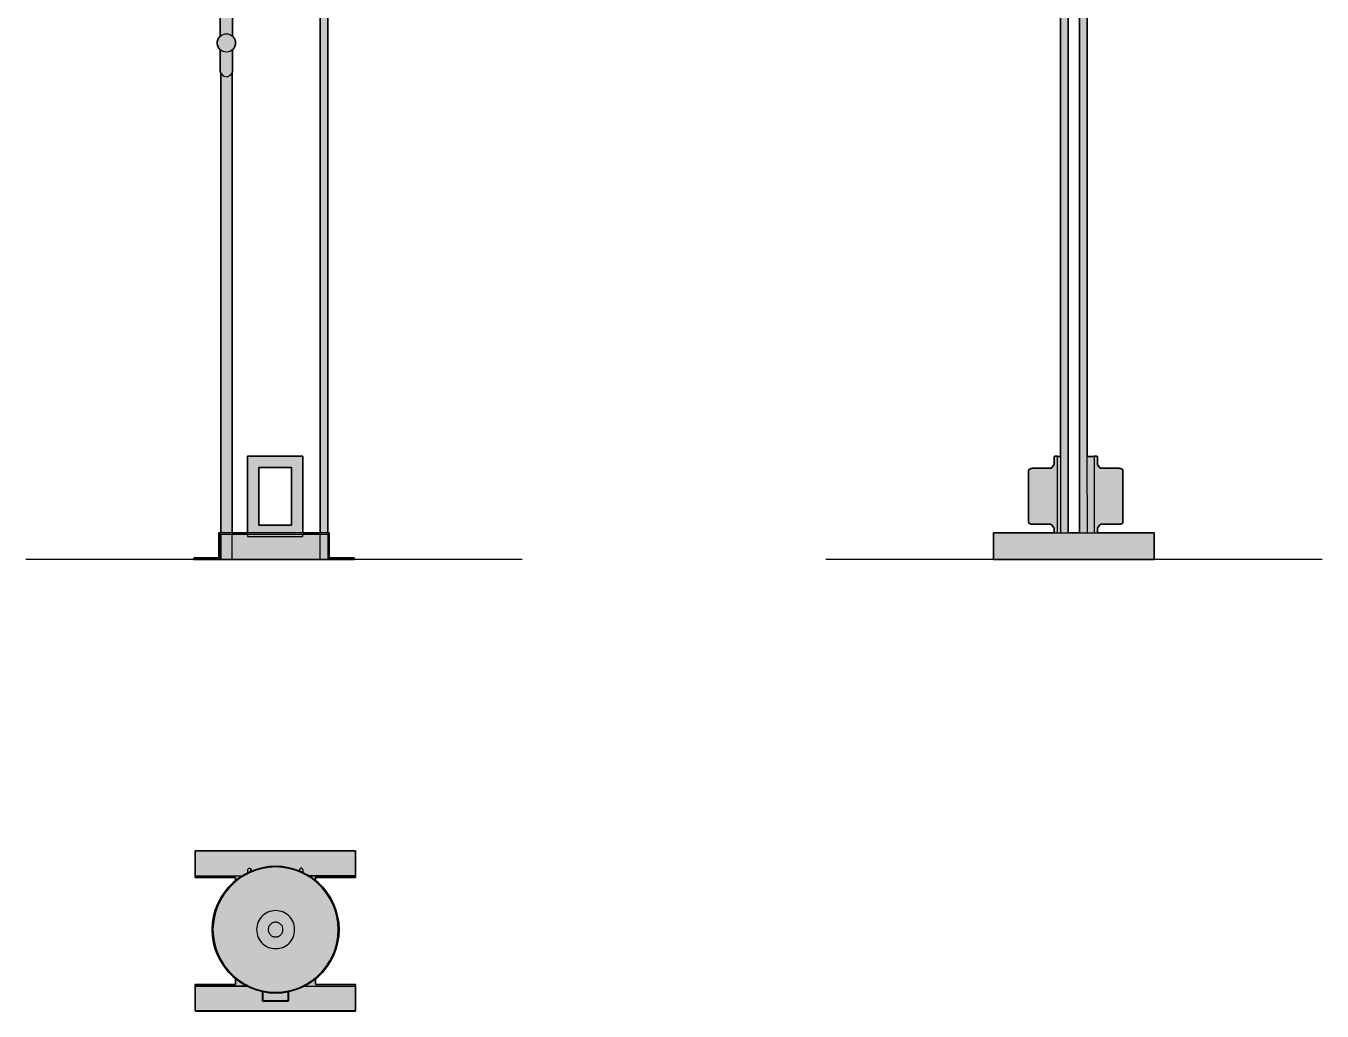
# Model space of a CAD drawing. Header units: millimetres. Extents: x -6 to 1692, y -26 to 2556.
# Drawn here: x -6 to 1692, y -26 to 1265 of the extents above; entities that cross this region are included whole.
import ezdxf

# ---------------------------------------------------------------- set-up
doc = ezdxf.new("R2010")
doc.units = ezdxf.units.MM
doc.layers.add('Blocks', color=7, linetype='Continuous')
doc.layers.add('Blocks$Fill', color=7, linetype='Continuous', true_color=0xffffff)
for name, color, linetype, lineweight, true_color in [('Blocks$Inner', 7, 'Continuous', 25, 0x007f00), ('Blocks$Outline', 7, 'Continuous', 35, 0xff3f3f), ('Groud', 7, 'Continuous', 25, 0x243775)]:
    doc.layers.add(name, color=color, linetype=linetype, lineweight=lineweight, true_color=true_color)

# ---------------------------------------------------------------- blocks, each defined once
blk = doc.blocks.new('Toio Floor Lamp Top')
at = {"layer": 'Blocks$Fill'}
blk.add_hatch(color=256, dxfattribs=at).paths.add_polyline_path([(426.2, 184.4), (216.6, 184.4), (216.4, 184.2), (216.4, 151.4), (216.4, 149.6), (216.4, 149.5), (216.6, 149.4), (268.7, 149.4), (268.9, 149.2), (268.9, 145.1), (266, 142.8), (259.9, 136.7), (254.4, 129.9), (249.7, 122.6), (245.7, 114.9), (242.6, 106.8), (240.4, 98.4), (239, 89.8), (238.6, 81.1), (239, 72.4), (240.4, 63.8), (242.6, 55.4), (245.7, 47.3), (249.7, 39.6), (254.4, 32.3), (259.9, 25.5), (266, 19.4), (268.9, 17.1), (268.9, 9.6), (268.7, 9.4), (216.6, 9.4), (216.4, 9.2), (216.4, 9.2), (216.4, 7.3), (216.4, -25.4), (216.6, -25.6), (426.2, -25.6), (426.4, -25.4), (426.4, 7.3), (426.4, 9.2), (426.4, 9.2), (426.2, 9.4), (374.1, 9.4), (373.9, 9.6), (373.9, 16.7), (377.2, 19.4), (383.3, 25.5), (388.8, 32.3), (393.5, 39.6), (397.5, 47.3), (400.6, 55.4), (402.8, 63.8), (404.2, 72.4), (404.7, 81.1), (404.2, 89.8), (402.8, 98.4), (400.6, 106.8), (397.5, 114.9), (393.5, 122.6), (388.8, 129.9), (383.3, 136.7), (377.2, 142.8), (373.9, 145.5), (373.9, 149.2), (374.1, 149.4), (426.2, 149.4), (426.4, 149.5), (426.4, 149.6), (426.4, 151.4), (426.4, 184.2)], flags=0)
at = {"layer": 'Blocks$Inner'}
for p, q in [((287.8, 157), (287.8, 156.9)), ((216.6, 151.8), (278.2, 151.8)), ((216.6, 151.6), (277.9, 151.6)), ((216.6, 151.4), (277.6, 151.4)), ((268.7, 149.4), (268.9, 149.2)), ((365, 151.8), (426.2, 151.8)), ((370.4, 148.3), (370.4, 148.3)), ((373.9, 149.2), (374.1, 149.4)), ((377.2, 142.8), (377.2, 142.8)), ((383.3, 136.6), (383.3, 136.7)), ((388.8, 129.9), (388.8, 129.9)), ((393.5, 122.6), (393.5, 122.6)), ((393.5, 39.6), (393.5, 39.6)), ((216.6, 7.4), (283.7, 7.3)), ((216.6, 7.2), (284, 7.2)), ((216.6, 7), (284.4, 7)), ((268.7, 9.4), (268.9, 9.6)), ((358.8, 7), (426.2, 7)), ((359.4, 7.2), (426.2, 7.2)), ((373.9, 9.6), (373.9, 16.7))]:
    blk.add_line(p, q, dxfattribs=at)
for points in [[(373.7, 145.7), (373.7, 149.6), (374.1, 149.4), (426.2, 149.4), (426.4, 149.5), (426.4, 149.6), (426.4, 151.4), (426.4, 184.2), (426.2, 184.4), (216.6, 184.4), (216.4, 184.2), (216.4, 151.4), (216.4, 149.6), (216.4, 149.5), (216.6, 149.4), (268.7, 149.4), (269.1, 149.6), (268.9, 149.2), (268.9, 145.1)], [(269.1, 145.3), (269.1, 149.6), (216.6, 149.6), (216.6, 151.4), (216.6, 151.6), (216.6, 151.8), (216.6, 184.2), (426.2, 184.2), (426.2, 151.8), (426.2, 151.6)], [(285.1, 155.6), (285.1, 155.8), (285.1, 156.3), (285.2, 156.7), (285.2, 157.2), (285.2, 157.6), (285.2, 158), (285.2, 158.4), (285.2, 158.7), (285.3, 159), (285.3, 159.3), (285.3, 159.5), (285.3, 159.7), (285.3, 159.9), (285.4, 160.1), (285.4, 160.2), (285.4, 160.3), (285.9, 161.2), (285.9, 161.3)], [(285.9, 161.3), (286, 161.3), (286.8, 161.8), (287.9, 161.8), (287.9, 161.8), (288.8, 161.4), (288.8, 161.3), (289.3, 160.5), (289.3, 160.4), (289.4, 160.3), (289.4, 160.2), (289.4, 160.1), (289.5, 159.9), (289.5, 159.8), (289.5, 159.5), (289.6, 159.3), (289.6, 159), (289.6, 158.7), (289.7, 158.3), (289.7, 158), (289.7, 157.7)], [(289, 157.4), (289, 157.7), (289, 158.1), (289, 158.4), (289.1, 158.8), (289.1, 159.1), (289.1, 159.3), (289.1, 159.6), (289.1, 159.8), (289.2, 160), (289.2, 160.2), (289.2, 160.3), (289.2, 160.4), (289.2, 160.4), (289.3, 160.5), (289.3, 160.5)], [(289.1, 157.4), (289.1, 157.7), (289.1, 158), (289.1, 158.3), (289.1, 158.5), (289.2, 158.7), (289.2, 158.9), (289.2, 159.1), (289.2, 159.2), (289.2, 159.3), (289.3, 159.4), (289.3, 159.4), (289.3, 159.4), (289.3, 159.4), (289.3, 159.4), (289.4, 159.4), (289.4, 159.3), (289.4, 159.2), (289.4, 159), (289.5, 158.9), (289.5, 158.7), (289.5, 158.5), (289.6, 158.2), (289.6, 157.9), (289.6, 157.6)], [(352.8, 158), (352.8, 158.4), (353, 159.6), (353.1, 160.3), (353.6, 161.2), (353.7, 161.4), (354.6, 161.9), (355.7, 161.9), (356.5, 161.3), (357, 160.4), (357.1, 160), (357.2, 159), (357.3, 157.4), (357.3, 156)], [(352.9, 157.9), (353, 158.7), (353.1, 159.3), (353.2, 159.4), (353.3, 159.1), (353.4, 158.2), (353.4, 157.7)], [(353.1, 160.3), (353.2, 160.5), (353.3, 160), (353.4, 159), (353.5, 157.7)], [(365.3, 151.6), (426.2, 151.6), (426.2, 151.4)], [(373.9, 145.5), (373.9, 149.2), (373.7, 149.6), (426.2, 149.6), (426.2, 151.4), (365.6, 151.4)], [(374.1, 9.4), (373.9, 9.6), (373.7, 9.2), (426.2, 9.2), (426.2, 7.2), (426.2, 7), (426.2, -25.4), (216.6, -25.4), (216.6, 7), (216.6, 7.2), (216.6, 7.4), (216.6, 9.2), (269.1, 9.2), (268.9, 9.6), (268.9, 17.1)], [(373.7, 16.5), (373.7, 9.2), (374.1, 9.4), (426.2, 9.4), (426.4, 9.2), (426.4, 9.2), (426.4, 7.3), (426.4, -25.4), (426.2, -25.6), (216.6, -25.6), (216.4, -25.4), (216.4, 7.3), (216.4, 9.2), (216.4, 9.2), (216.6, 9.4), (268.7, 9.4), (269.1, 9.2), (269.1, 16.9)], [(303.9, 0), (303.9, -11.9), (304.7, -12.7), (338.1, -12.7), (338.9, -11.9), (338.9, -0.1)], [(304.7, -0.2), (304.7, -11.9), (338.1, -11.9), (338.1, -0.3)]]:
    blk.add_lwpolyline(points, dxfattribs=at)
for points in [[(321.6, -2), (330.3, -1.5), (338.9, -0.1), (347.3, 2.1), (355.4, 5.2), (363.1, 9.2), (370.4, 13.9), (377.2, 19.4), (383.3, 25.5), (388.8, 32.3), (393.5, 39.6), (397.5, 47.3), (400.6, 55.4), (402.8, 63.8), (404.2, 72.4), (404.7, 81.1), (404.2, 89.8), (402.8, 98.4), (400.6, 106.8), (397.5, 114.9), (393.5, 122.6), (388.8, 129.9), (383.3, 136.7), (377.2, 142.8), (370.4, 148.3), (363.1, 153), (355.4, 157), (347.3, 160.1), (338.9, 162.3), (330.3, 163.7), (321.6, 164.1), (312.9, 163.7), (304.3, 162.3), (295.9, 160.1), (287.8, 157), (280.1, 153), (272.8, 148.3), (266, 142.8), (259.9, 136.7), (254.4, 129.9), (249.7, 122.6), (245.7, 114.9), (242.6, 106.8), (240.4, 98.4), (239, 89.8), (238.6, 81.1), (239, 72.4), (240.4, 63.8), (242.6, 55.4), (245.7, 47.3), (249.7, 39.6), (254.4, 32.3), (259.9, 25.5), (266, 19.4), (272.8, 13.9), (280.1, 9.2), (287.8, 5.2), (295.9, 2.1), (304.3, -0.1), (312.9, -1.5)], [(321.6, -1), (330.2, -0.5), (338.7, 0.8), (347, 3), (355, 6.1), (362.6, 10), (369.8, 14.7), (376.5, 20.1), (382.6, 26.2), (388, 32.9), (392.7, 40.1), (396.6, 47.7), (399.7, 55.7), (401.9, 64), (403.2, 72.5), (403.7, 81.1), (403.2, 89.7), (401.9, 98.2), (399.7, 106.5), (396.6, 114.5), (392.7, 122.1), (388, 129.3), (382.6, 136), (376.5, 142.1), (369.8, 147.5), (362.6, 152.2), (355, 156.1), (347, 159.1), (338.7, 161.4), (330.2, 162.7), (321.6, 163.2), (313, 162.7), (304.5, 161.4), (296.2, 159.1), (288.2, 156.1), (280.6, 152.2), (273.4, 147.5), (266.7, 142.1), (260.6, 136), (255.2, 129.3), (250.5, 122.1), (246.6, 114.5), (243.6, 106.5), (241.3, 98.2), (240, 89.7), (239.5, 81.1), (240, 72.5), (241.3, 64), (243.6, 55.7), (246.6, 47.7), (250.5, 40.1), (255.2, 32.9), (260.6, 26.2), (266.7, 20.1), (273.4, 14.7), (280.6, 10), (288.2, 6.1), (296.2, 3), (304.5, 0.8), (313, -0.5)], [(321.6, 56.2), (324.2, 56.3), (326.8, 56.7), (329.3, 57.4), (331.7, 58.3), (334.1, 59.5), (336.3, 60.9), (338.3, 62.6), (340.1, 64.4), (341.8, 66.4), (343.2, 68.6), (344.4, 71), (345.3, 73.4), (346, 75.9), (346.4, 78.5), (346.5, 81.1), (346.4, 83.7), (346, 86.3), (345.3, 88.8), (344.4, 91.2), (343.2, 93.6), (341.8, 95.7), (340.1, 97.8), (338.3, 99.6), (336.3, 101.3), (334.1, 102.7), (331.7, 103.9), (329.3, 104.8), (326.8, 105.5), (324.2, 105.9), (321.6, 106), (319, 105.9), (316.4, 105.5), (313.9, 104.8), (311.5, 103.9), (309.1, 102.7), (307, 101.3), (304.9, 99.6), (303.1, 97.8), (301.4, 95.7), (300, 93.6), (298.8, 91.2), (297.9, 88.8), (297.2, 86.3), (296.8, 83.7), (296.7, 81.1), (296.8, 78.5), (297.2, 75.9), (297.9, 73.4), (298.8, 71), (300, 68.6), (301.4, 66.4), (303.1, 64.4), (304.9, 62.6), (307, 60.9), (309.1, 59.5), (311.5, 58.3), (313.9, 57.4), (316.4, 56.7), (319, 56.3)], [(321.6, 71.5), (322.6, 71.5), (323.6, 71.7), (324.6, 71.9), (325.5, 72.3), (326.4, 72.7), (327.3, 73.3), (328.1, 73.9), (328.8, 74.6), (329.4, 75.4), (330, 76.3), (330.4, 77.2), (330.8, 78.1), (331, 79.1), (331.2, 80.1), (331.2, 81.1), (331.2, 82.1), (331, 83.1), (330.8, 84.1), (330.4, 85), (330, 85.9), (329.4, 86.8), (328.8, 87.5), (328.1, 88.3), (327.3, 88.9), (326.4, 89.4), (325.5, 89.9), (324.6, 90.3), (323.6, 90.5), (322.6, 90.7), (321.6, 90.7), (320.6, 90.7), (319.6, 90.5), (318.6, 90.3), (317.7, 89.9), (316.8, 89.4), (315.9, 88.9), (315.2, 88.3), (314.4, 87.5), (313.8, 86.8), (313.3, 85.9), (312.8, 85), (312.4, 84.1), (312.2, 83.1), (312, 82.1), (312, 81.1), (312, 80.1), (312.2, 79.1), (312.4, 78.1), (312.8, 77.2), (313.3, 76.3), (313.8, 75.4), (314.4, 74.6), (315.2, 73.9), (315.9, 73.3), (316.8, 72.7), (317.7, 72.3), (318.6, 71.9), (319.6, 71.7), (320.6, 71.5)]]:
    blk.add_lwpolyline(points, close=True, dxfattribs=at)
at = {"layer": 'Blocks$Outline'}
for points in [[(216.6, 184.4), (216.4, 184.2)], [(216.4, 184.2), (216.4, 151.4)], [(426.2, 184.4), (216.6, 184.4)], [(426.4, 184.2), (426.2, 184.4)], [(426.4, 151.4), (426.4, 184.2)], [(216.4, 151.4), (216.4, 149.6)], [(216.4, 149.6), (216.4, 149.5)], [(216.4, 149.5), (216.6, 149.4)], [(216.6, 149.4), (268.7, 149.4)], [(259.9, 136.7), (254.4, 129.9)], [(266, 142.8), (259.9, 136.7)], [(268.9, 145.1), (266, 142.8)], [(268.7, 149.4), (268.9, 149.2)], [(268.9, 149.2), (268.9, 145.1)], [(373.9, 149.2), (374.1, 149.4)], [(373.9, 145.5), (373.9, 149.2)], [(377.2, 142.8), (373.9, 145.5)], [(374.1, 149.4), (426.2, 149.4)], [(383.3, 136.7), (377.2, 142.8)], [(388.8, 129.9), (383.3, 136.7)], [(426.2, 149.4), (426.4, 149.5)], [(426.4, 149.6), (426.4, 151.4)], [(426.4, 149.5), (426.4, 149.6)], [(249.7, 122.6), (245.7, 114.9)], [(254.4, 129.9), (249.7, 122.6)], [(393.5, 122.6), (388.8, 129.9)], [(397.5, 114.9), (393.5, 122.6)], [(242.6, 106.8), (240.4, 98.4)], [(245.7, 114.9), (242.6, 106.8)], [(400.6, 106.8), (397.5, 114.9)], [(402.8, 98.4), (400.6, 106.8)], [(239, 89.8), (238.6, 81.1)], [(240.4, 98.4), (239, 89.8)], [(404.2, 89.8), (402.8, 98.4)], [(404.7, 81.1), (404.2, 89.8)], [(238.6, 81.1), (239, 72.4)], [(239, 72.4), (240.4, 63.8)], [(402.8, 63.8), (404.2, 72.4)], [(404.2, 72.4), (404.7, 81.1)], [(240.4, 63.8), (242.6, 55.4)], [(242.6, 55.4), (245.7, 47.3)], [(397.5, 47.3), (400.6, 55.4)], [(400.6, 55.4), (402.8, 63.8)], [(245.7, 47.3), (249.7, 39.6)], [(249.7, 39.6), (254.4, 32.3)], [(388.8, 32.3), (393.5, 39.6)], [(393.5, 39.6), (397.5, 47.3)], [(254.4, 32.3), (259.9, 25.5)], [(259.9, 25.5), (266, 19.4)], [(266, 19.4), (268.9, 17.1)], [(268.9, 17.1), (268.9, 9.6)], [(373.9, 16.7), (377.2, 19.4)], [(377.2, 19.4), (383.3, 25.5)], [(383.3, 25.5), (388.8, 32.3)], [(216.6, 9.4), (216.4, 9.2)], [(216.4, 9.2), (216.4, 9.2)], [(216.4, 9.2), (216.4, 7.3)], [(216.4, 7.3), (216.4, -25.4)], [(268.7, 9.4), (216.6, 9.4)], [(268.9, 9.6), (268.7, 9.4)], [(373.9, 9.6), (373.9, 16.7)], [(374.1, 9.4), (373.9, 9.6)], [(426.2, 9.4), (374.1, 9.4)], [(426.4, 9.2), (426.2, 9.4)], [(426.4, 7.3), (426.4, 9.2)], [(426.4, 9.2), (426.4, 9.2)], [(426.4, -25.4), (426.4, 7.3)], [(216.4, -25.4), (216.6, -25.6)], [(216.6, -25.6), (426.2, -25.6)], [(426.2, -25.6), (426.4, -25.4)]]:
    blk.add_lwpolyline(points, dxfattribs=at)
blk = doc.blocks.new('Toio Floor Lamp Front')
at = {"layer": 'Blocks$Fill'}
h = blk.add_hatch(color=256, dxfattribs=at)
h.paths.add_polyline_path([(341.8, 0), (308.4, 0), (308.4, 0), (220.2, 0), (220, 0.1), (220, 1.9), (220, 33.1), (220, 34.8), (220, 34.8), (220.2, 35), (272.8, 35), (299.2, 35), (299.2, 40.4), (299, 41.2), (298.8, 41.9), (298.4, 42.5), (296.4, 45.2), (295.7, 45.7), (295.1, 45.9), (294.2, 46.1), (270.7, 46.1), (269.7, 46.2), (268.9, 46.4), (268.1, 46.7), (266.9, 47.3), (266.3, 47.8), (265.9, 48.5), (265.7, 49.4), (265.7, 49.5), (265.7, 49.7), (265.7, 50.1), (265.7, 50.6), (265.7, 51.2), (265.7, 51.7), (265.7, 52.4), (265.7, 113.9), (265.7, 114.4), (265.7, 114.9), (265.7, 115.5), (265.7, 115.9), (265.7, 116.1), (265.7, 116.2), (265.9, 117), (266.3, 117.8), (266.9, 118.3), (268.1, 118.9), (268.9, 119.2), (269.7, 119.4), (270.7, 119.5), (294.2, 119.5), (295.1, 119.7), (295.7, 119.9), (296.4, 120.4), (298.4, 123), (298.8, 123.7), (299, 124.4), (299.2, 125.2), (299.2, 134.7), (299.3, 135), (299.3, 135.1), (299.5, 135.3), (299.5, 135.2), (300, 135.4), (303.7, 135.4), (303.7, 135.1), (307.6, 135.1), (307.6, 737.6), (307.6, 743.2), (307.6, 748.7), (307.6, 754), (307.6, 759.1), (307.6, 760.2), (307.6, 764), (307.6, 768.6), (307.6, 772.9), (307.6, 777), (307.6, 780.7), (307.6, 782.3), (307.6, 784.2), (307.6, 787.7), (307.6, 796.1), (308.4, 796.9), (317.8, 796.9), (317.8, 1866.2), (317.9, 1866.2), (317.9, 1866.2), (318, 1866.2), (319.2, 1866.2), (319.2, 1866.3), (319.1, 1866.8), (319.1, 1867.2), (319.1, 1867.6), (318.6, 1873.3), (318.5, 1873.7), (318.5, 1874), (318.4, 1874.3), (318.4, 1874.7), (318.3, 1875), (318.3, 1875.3), (318.2, 1875.7), (318.1, 1876), (318, 1876.3), (317.9, 1876.6), (317.8, 1876.9), (317.7, 1877.2), (317.6, 1877.5), (317.5, 1877.8), (317.4, 1878.1), (317.3, 1878.3), (317.1, 1878.6), (317, 1878.9), (316.8, 1879.1), (316.8, 1879.2), (316.6, 1879.4), (316.4, 1879.6), (316.3, 1879.8), (316.1, 1880), (315.9, 1880.2), (315.7, 1880.4), (315.5, 1880.6), (312.3, 1883.2), (309.3, 1885.7), (306.6, 1888), (304.1, 1890.3), (301.8, 1892.4), (299.7, 1894.3), (297.9, 1896.2), (296.2, 1897.9), (294.7, 1899.5), (293.5, 1901.1), (292.3, 1902.5), (291.4, 1903.8), (290.8, 1904.6), (290, 1905.9), (289.3, 1907), (288.8, 1908.1), (288.3, 1909.1), (288, 1910.1), (287.9, 1911), (287.8, 1911.8), (287.7, 1912.8), (287.7, 1913.6), (287.8, 1914.3), (287.9, 1915), (288.1, 1915.7), (288.4, 1916.3), (288.8, 1917.2), (289.2, 1917.8), (289.5, 1918.3), (289.9, 1918.9), (290.1, 1919.2), (290.1, 1919.4), (290, 1919.7), (290, 1920), (289.9, 1920.4), (289.9, 1920.7), (289.9, 1921.1), (289.8, 1921.4), (289.8, 1921.7), (289.7, 1922.1), (289.7, 1922.3), (287.2, 1923.1), (280.9, 1925.7), (274.6, 1928.9), (268.2, 1932.8), (263.6, 1936.2), (262.9, 1936.2), (262.2, 1936.2), (261.4, 1936.2), (260.7, 1936.2), (260, 1936.2), (259.4, 1936.2), (258.8, 1936.2), (258.2, 1936.2), (257.7, 1936.2), (257.1, 1936.2), (256.7, 1936.2), (256.2, 1936.2), (255.8, 1936.2), (255.4, 1936.2), (255.1, 1936.2), (254.7, 1936.2), (254.5, 1936.2), (254.2, 1936.2), (254, 1936.2), (253.8, 1936.2), (253.7, 1936.2), (253.5, 1936.2), (253.4, 1936.2), (253.4, 1936.2), (253.4, 1936.2), (252.4, 1936.4), (251.7, 1937.2), (251.4, 1938.1), (251.7, 1939.1), (252.4, 1939.9), (253.4, 1940.1), (253.4, 1940.1), (253.4, 1940.1), (253.5, 1940.1), (253.7, 1940.1), (253.8, 1940.1), (253.7, 1940.1), (253.5, 1940.2), (253.4, 1940.3), (253.2, 1940.4), (253.1, 1940.5), (252.9, 1940.6), (252.8, 1940.7), (252.7, 1940.9), (252.6, 1941), (252.5, 1941.2), (252.4, 1941.4), (252.4, 1941.5), (252.3, 1941.7), (252.3, 1941.9), (252.3, 1942.1), (252.3, 1942.3), (252.3, 1942.4), (252.4, 1942.6), (252.4, 1942.8), (252.5, 1943), (252.6, 1943.1), (252.7, 1943.3), (252.8, 1943.4), (253, 1943.6), (253.1, 1943.7), (253.3, 1943.8), (253.4, 1943.9), (253.6, 1943.9), (253.8, 1944), (254, 1944), (254.1, 1944.1), (254.3, 1944.1), (254.4, 1944.1), (249.2, 1949.4), (242.8, 1956.8), (242.8, 1956.9), (242.7, 1957), (242.6, 1957.1), (242.6, 1957.2), (242.5, 1957.3), (242.4, 1957.4), (242.4, 1957.6), (242.3, 1957.7), (242.3, 1957.8), (242.3, 1957.9), (242.3, 1958), (242.2, 1958.1), (242.2, 1958.3), (242.2, 1965.9), (242.2, 1966), (242.3, 1966.1), (242.3, 1966.2), (242.4, 1966.4), (242.4, 1966.5), (242.5, 1966.6), (242.6, 1966.6), (242.7, 1966.7), (242.8, 1966.8), (242.9, 1966.9), (243, 1967), (243.1, 1967.1), (243.2, 1967.1), (252.3, 1971.7), (260.8, 1975.6), (268.6, 1978.8), (275.8, 1981.5), (282.6, 1983.8), (288.9, 1985.5), (294.8, 1986.9), (300.4, 1988), (305.7, 1988.8), (310.7, 1989.3), (315.7, 1989.7), (320.5, 1990), (325.2, 1990.2), (325.2, 1990.2), (325.3, 1990.2), (325.4, 1990.2), (330.1, 1990), (334.9, 1989.7), (339.8, 1989.3), (344.9, 1988.8), (350.2, 1988), (355.8, 1986.9), (361.7, 1985.5), (368, 1983.8), (374.8, 1981.5), (382, 1978.8), (389.8, 1975.6), (398.3, 1971.7), (407.4, 1967.1), (407.5, 1967.1), (407.6, 1967), (407.7, 1966.9), (407.8, 1966.8), (407.9, 1966.7), (408, 1966.6), (408.1, 1966.6), (408.2, 1966.5), (408.2, 1966.4), (408.3, 1966.2), (408.3, 1966.1), (408.3, 1966), (408.4, 1965.9), (408.4, 1958.3), (408.4, 1958.1), (408.3, 1958), (408.3, 1957.9), (408.3, 1957.8), (408.3, 1957.7), (408.2, 1957.6), (408.2, 1957.4), (408.1, 1957.3), (408, 1957.2), (408, 1957.1), (407.9, 1957), (407.8, 1956.9), (407.8, 1956.8), (401.4, 1949.4), (396.2, 1944.1), (396.3, 1944.1), (396.5, 1944.1), (396.6, 1944), (396.8, 1944), (397, 1943.9), (397.2, 1943.9), (397.3, 1943.8), (397.5, 1943.7), (397.6, 1943.6), (397.8, 1943.4), (397.9, 1943.3), (398, 1943.1), (398.1, 1943), (398.2, 1942.8), (398.2, 1942.6), (398.3, 1942.4), (398.3, 1942.3), (398.3, 1942.1), (398.3, 1941.9), (398.3, 1941.7), (398.2, 1941.5), (398.2, 1941.4), (398.1, 1941.2), (398, 1941), (397.9, 1940.9), (397.8, 1940.7), (397.7, 1940.6), (397.5, 1940.5), (397.4, 1940.4), (397.2, 1940.3), (397, 1940.2), (396.9, 1940.1), (396.7, 1940.1), (397.6, 1939.9), (398.3, 1939.1), (398.6, 1938.1), (398.3, 1937.2), (397.6, 1936.4), (396.6, 1936.2), (396.5, 1936.2), (395.8, 1936.2), (394.6, 1936.2), (393.3, 1936.2), (391.1, 1936.2), (388.3, 1936.2), (387, 1936.2), (382.4, 1932.8), (376, 1928.9), (369.7, 1925.7), (363.3, 1923.1), (360.1, 1922.1), (360, 1920.7), (359.8, 1919.4), (359.8, 1919.2), (360.8, 1917.7), (361.2, 1916.8), (362.1, 1914.1), (362.1, 1913.1), (361.7, 1909.7), (359.4, 1905.1), (358.9, 1904.4), (354.1, 1898.4), (346.1, 1890.6), (334.4, 1880.6), (333.6, 1879.8), (333.1, 1879.2), (332.7, 1878.5), (332.2, 1877.3), (331.8, 1876.1), (331.5, 1874.7), (331.3, 1873.3), (330.8, 1867.6), (330.7, 1866.2), (332.2, 1866.2), (332.2, 1866.2), (332.3, 1866.2), (332.3, 1866.2), (332.3, 796.9), (341.8, 796.9), (342.6, 796.1), (342.6, 795.8), (342.6, 795), (342.6, 793.7), (342.6, 792), (342.6, 789.8), (342.6, 787.1), (342.6, 784.1), (342.6, 780.7), (342.6, 777), (342.6, 774.6), (342.6, 772.9), (342.6, 768.6), (342.6, 764), (342.6, 759.1), (342.6, 754), (342.6, 751.6), (342.6, 748.7), (342.6, 743.2), (342.6, 737.6), (342.6, 135.1), (351.5, 135.1), (351.5, 135.4), (355.2, 135.4), (355.7, 135.2), (355.7, 135.3), (355.9, 135.1), (355.9, 135), (356, 134.7), (356, 126.8), (356, 125.2), (356.1, 124.4), (356.4, 123.7), (356.7, 123), (358.8, 120.4), (359.4, 119.9), (360.1, 119.7), (361, 119.5), (384.5, 119.5), (385.4, 119.4), (386.3, 119.2), (387.1, 118.9), (388.3, 118.3), (388.8, 117.8), (389.3, 117), (389.4, 116.2), (389.4, 116.1), (389.4, 115.9), (389.4, 115.5), (389.4, 114.9), (389.4, 114.4), (389.4, 113.9), (389.4, 113.2), (389.4, 52.4), (389.4, 51.7), (389.4, 51.2), (389.4, 50.6), (389.4, 50.1), (389.4, 49.7), (389.4, 49.5), (389.4, 49.4), (389.3, 48.5), (388.8, 47.8), (388.3, 47.3), (387.1, 46.7), (386.3, 46.4), (385.4, 46.2), (384.5, 46.1), (361, 46.1), (360.1, 45.9), (359.4, 45.7), (358.8, 45.2), (356.7, 42.5), (356.4, 41.9), (356.1, 41.2), (356, 40.4), (356, 35), (429.9, 35), (430.1, 34.8), (430.1, 33.1), (430.1, 0.1), (429.9, 0), (341.8, 0)], flags=0)
h.paths.add_polyline_path([(317.8, 35), (332.3, 35), (332.3, 786.9), (317.8, 786.9)], flags=0)
at = {"layer": 'Blocks$Inner'}
for p, q in [((317.8, 786.9), (317.8, 35)), ((332.3, 35), (332.3, 786.9)), ((307.6, 135.1), (303.7, 135.1)), ((351.5, 135.1), (342.6, 135.1))]:
    blk.add_line(p, q, dxfattribs=at)
for points in [[(342.8, 35), (342.6, 135.1), (342.6, 737.6)], [(307.6, 737.6), (307.6, 135.1), (307.6, 35)], [(303.7, 35), (303.7, 135.1), (303.7, 135.4), (300, 135.4), (299.5, 135.2), (299.5, 135.3), (299.3, 135.1), (299.3, 135), (299.2, 134.7), (299.2, 125.2), (299, 124.4), (298.8, 123.7), (298.4, 123), (296.4, 120.4), (295.7, 119.9), (295.1, 119.7), (294.2, 119.5), (270.7, 119.5), (269.7, 119.4), (268.9, 119.2), (268.1, 118.9), (266.9, 118.3), (266.3, 117.8), (265.9, 117), (265.7, 116.2), (265.7, 116.1), (265.7, 115.9), (265.7, 115.5), (265.7, 114.9), (265.7, 114.4), (265.7, 113.9), (265.7, 52.4), (265.7, 51.7), (265.7, 51.2), (265.7, 50.6), (265.7, 50.1), (265.7, 49.7), (265.7, 49.5), (265.7, 49.4), (265.9, 48.5), (266.3, 47.8), (266.9, 47.3), (268.1, 46.7), (268.9, 46.4), (269.7, 46.2), (270.7, 46.1), (294.2, 46.1), (295.1, 45.9), (295.7, 45.7), (296.4, 45.2), (298.4, 42.5), (298.8, 41.9), (299, 41.2), (299.2, 40.4), (299.2, 35), (356, 35), (429.9, 35), (430.1, 34.8), (430.1, 33.1), (430.1, 0.1), (429.9, 0), (341.8, 0), (341.8, 0), (308.4, 0), (308.4, 0), (220.2, 0), (220, 0.1), (220, 1.9), (220, 33.1), (220, 34.8), (220, 34.8), (220.2, 35), (272.8, 35), (299.2, 35)], [(356, 35), (356, 40.4), (356.1, 41.2), (356.4, 41.9), (356.7, 42.5), (358.8, 45.2), (359.4, 45.7), (360.1, 45.9), (361, 46.1), (384.5, 46.1), (385.4, 46.2), (386.3, 46.4), (387.1, 46.7), (388.3, 47.3), (388.8, 47.8), (389.3, 48.5), (389.4, 49.4), (389.4, 49.5), (389.4, 49.7), (389.4, 50.1), (389.4, 50.6), (389.4, 51.2), (389.4, 51.7), (389.4, 52.4), (389.4, 113.2), (389.4, 113.9), (389.4, 114.4), (389.4, 114.9), (389.4, 115.5), (389.4, 115.9), (389.4, 116.1), (389.4, 116.2), (389.3, 117), (388.8, 117.8), (388.3, 118.3), (387.1, 118.9), (386.3, 119.2), (385.4, 119.4), (384.5, 119.5), (361, 119.5), (360.1, 119.7), (359.4, 119.9), (358.8, 120.4), (356.7, 123), (356.4, 123.7), (356.1, 124.4), (356, 125.2), (356, 126.8), (356, 134.7), (355.9, 135), (355.9, 135.1), (355.7, 135.3), (355.7, 135.2), (355.2, 135.4), (351.5, 135.4), (351.5, 135.1), (351.5, 35)]]:
    blk.add_lwpolyline(points, dxfattribs=at)
at = {"layer": 'Blocks$Outline'}
for points in [[(317.8, 786.9), (317.8, 35)], [(332.3, 35), (332.3, 786.9)], [(307.6, 135.1), (307.6, 737.6)], [(342.6, 737.6), (342.6, 135.1)], [(266.9, 118.3), (268.1, 118.9)], [(268.1, 118.9), (268.9, 119.2)], [(268.9, 119.2), (269.7, 119.4)], [(269.7, 119.4), (270.7, 119.5)], [(270.7, 119.5), (294.2, 119.5)], [(294.2, 119.5), (295.1, 119.7)], [(295.1, 119.7), (295.7, 119.9)], [(295.7, 119.9), (296.4, 120.4)], [(296.4, 120.4), (298.4, 123)], [(298.4, 123), (298.8, 123.7)], [(298.8, 123.7), (299, 124.4)], [(299, 124.4), (299.2, 125.2)], [(299.2, 134.7), (299.3, 135)], [(299.2, 125.2), (299.2, 134.7)], [(299.3, 135.1), (299.5, 135.3)], [(299.3, 135), (299.3, 135.1)], [(299.5, 135.2), (300, 135.4)], [(299.5, 135.3), (299.5, 135.2)], [(300, 135.4), (303.7, 135.4)], [(303.7, 135.4), (303.7, 135.1)], [(303.7, 135.1), (307.6, 135.1)], [(342.6, 135.1), (351.5, 135.1)], [(351.5, 135.1), (351.5, 135.4)], [(351.5, 135.4), (355.2, 135.4)], [(355.2, 135.4), (355.7, 135.2)], [(355.7, 135.2), (355.7, 135.3)], [(355.7, 135.3), (355.9, 135.1)], [(355.9, 135.1), (355.9, 135)], [(355.9, 135), (356, 134.7)], [(356, 134.7), (356, 126.8)], [(356, 126.8), (356, 125.2)], [(356, 125.2), (356.1, 124.4)], [(356.1, 124.4), (356.4, 123.7)], [(356.4, 123.7), (356.7, 123)], [(356.7, 123), (358.8, 120.4)], [(358.8, 120.4), (359.4, 119.9)], [(359.4, 119.9), (360.1, 119.7)], [(360.1, 119.7), (361, 119.5)], [(361, 119.5), (384.5, 119.5)], [(384.5, 119.5), (385.4, 119.4)], [(385.4, 119.4), (386.3, 119.2)], [(386.3, 119.2), (387.1, 118.9)], [(387.1, 118.9), (388.3, 118.3)], [(265.7, 116.2), (265.9, 117)], [(265.7, 116.1), (265.7, 116.2)], [(265.7, 115.9), (265.7, 116.1)], [(265.7, 115.5), (265.7, 115.9)], [(265.7, 114.9), (265.7, 115.5)], [(265.7, 114.4), (265.7, 114.9)], [(265.7, 113.9), (265.7, 114.4)], [(265.7, 52.4), (265.7, 113.9)], [(265.9, 117), (266.3, 117.8)], [(266.3, 117.8), (266.9, 118.3)], [(388.3, 118.3), (388.8, 117.8)], [(388.8, 117.8), (389.3, 117)], [(389.3, 117), (389.4, 116.2)], [(389.4, 116.2), (389.4, 116.1)], [(389.4, 116.1), (389.4, 115.9)], [(389.4, 115.9), (389.4, 115.5)], [(389.4, 115.5), (389.4, 114.9)], [(389.4, 114.9), (389.4, 114.4)], [(389.4, 114.4), (389.4, 113.9)], [(389.4, 113.9), (389.4, 113.2)], [(389.4, 113.2), (389.4, 52.4)], [(265.7, 51.7), (265.7, 52.4)], [(265.7, 51.2), (265.7, 51.7)], [(265.7, 50.6), (265.7, 51.2)], [(389.4, 52.4), (389.4, 51.7)], [(389.4, 51.7), (389.4, 51.2)], [(389.4, 51.2), (389.4, 50.6)], [(220, 34.8), (220.2, 35)], [(220, 33.1), (220, 34.8)], [(220, 34.8), (220, 34.8)], [(220.2, 35), (272.8, 35)], [(265.7, 50.1), (265.7, 50.6)], [(265.7, 49.7), (265.7, 50.1)], [(265.7, 49.5), (265.7, 49.7)], [(265.7, 49.4), (265.7, 49.5)], [(265.9, 48.5), (265.7, 49.4)], [(266.3, 47.8), (265.9, 48.5)], [(266.9, 47.3), (266.3, 47.8)], [(268.1, 46.7), (266.9, 47.3)], [(268.9, 46.4), (268.1, 46.7)], [(269.7, 46.2), (268.9, 46.4)], [(270.7, 46.1), (269.7, 46.2)], [(294.2, 46.1), (270.7, 46.1)], [(272.8, 35), (299.2, 35)], [(295.1, 45.9), (294.2, 46.1)], [(295.7, 45.7), (295.1, 45.9)], [(296.4, 45.2), (295.7, 45.7)], [(298.4, 42.5), (296.4, 45.2)], [(298.8, 41.9), (298.4, 42.5)], [(299, 41.2), (298.8, 41.9)], [(299.2, 40.4), (299, 41.2)], [(299.2, 35), (299.2, 40.4)], [(317.8, 35), (332.3, 35)], [(356.1, 41.2), (356, 40.4)], [(356, 40.4), (356, 35)], [(356, 35), (429.9, 35)], [(356.4, 41.9), (356.1, 41.2)], [(356.7, 42.5), (356.4, 41.9)], [(358.8, 45.2), (356.7, 42.5)], [(359.4, 45.7), (358.8, 45.2)], [(360.1, 45.9), (359.4, 45.7)], [(361, 46.1), (360.1, 45.9)], [(384.5, 46.1), (361, 46.1)], [(385.4, 46.2), (384.5, 46.1)], [(386.3, 46.4), (385.4, 46.2)], [(387.1, 46.7), (386.3, 46.4)], [(388.3, 47.3), (387.1, 46.7)], [(388.8, 47.8), (388.3, 47.3)], [(389.3, 48.5), (388.8, 47.8)], [(389.4, 49.4), (389.3, 48.5)], [(389.4, 50.6), (389.4, 50.1)], [(389.4, 50.1), (389.4, 49.7)], [(389.4, 49.7), (389.4, 49.5)], [(389.4, 49.5), (389.4, 49.4)], [(429.9, 35), (430.1, 34.8)], [(430.1, 34.8), (430.1, 33.1)], [(220, 1.9), (220, 33.1)], [(430.1, 33.1), (430.1, 0.1)], [(220, 0.1), (220, 1.9)], [(220.2, 0), (220, 0.1)], [(430.1, 0.1), (429.9, 0)], [(308.4, 0), (220.2, 0)], [(341.8, 0), (308.4, 0)], [(308.4, 0), (308.4, 0)], [(429.9, 0), (341.8, 0)], [(341.8, 0), (341.8, 0)]]:
    blk.add_lwpolyline(points, dxfattribs=at)
blk = doc.blocks.new('Toio Floor Lamp Side')
at = {"layer": 'Blocks$Fill'}
h = blk.add_hatch(color=256, dxfattribs=at)
h.paths.add_polyline_path([(385.4, 0), (270.1, 0), (270.1, 0), (270, 0), (255.1, 0), (255.1, 0), (220.3, 0), (220.1, 0.2), (220.1, 1.8), (220.3, 2), (252.7, 2), (252.9, 2.2), (252.9, 34.8), (252.9, 35), (253.1, 35), (255.1, 35), (255.1, 637.8), (255, 638), (254.9, 638.2), (254.9, 638.4), (254.8, 638.6), (254.8, 638.8), (254.7, 639), (254.7, 639.2), (254.6, 639.4), (254.6, 652.1), (254.6, 667.9), (254.5, 668.1), (254.3, 668.2), (254.2, 668.4), (254, 668.5), (253.8, 668.7), (253.7, 668.8), (253.6, 669), (253.4, 669.2), (253.3, 669.3), (253.1, 669.5), (253, 669.7), (252.9, 669.9), (252.7, 670), (252.6, 670.2), (252.5, 670.4), (252.4, 670.6), (252.2, 670.8), (252.2, 670.8), (252.2, 670.8), (252.2, 670.8), (252.2, 670.8), (252.2, 670.8), (252.2, 670.8), (252.2, 670.8), (252.2, 670.8), (252.2, 670.8), (252.2, 670.8), (252.2, 670.8), (252.2, 670.8), (252.2, 670.8), (252.2, 670.8), (252.2, 670.8), (252.2, 670.8), (252.2, 670.8), (252.2, 670.8), (252.2, 670.8), (252.2, 670.8), (252.2, 670.8), (252.2, 670.8), (252.2, 670.8), (252.2, 670.8), (252.2, 670.8), (252.2, 670.8), (252.2, 670.8), (252.2, 670.8), (252, 671.2), (251.8, 671.6), (251.7, 671.9), (251.5, 672.2), (251.4, 672.6), (251.2, 673), (251.2, 673), (251.2, 673.1), (251.2, 673.1), (251.2, 673.1), (251.1, 673.3), (251, 673.7), (250.9, 674.1), (250.9, 674.3), (250.9, 674.4), (250.8, 674.4), (250.8, 674.7), (250.7, 675), (250.7, 675.3), (250.7, 675.5), (250.7, 675.5), (250.7, 675.5), (250.7, 675.6), (250.7, 675.6), (250.7, 675.6), (250.7, 675.6), (250.7, 675.6), (250.7, 675.6), (250.6, 675.8), (250.6, 676.1), (250.6, 676.4), (250.6, 676.6), (250.6, 676.9), (250.6, 677.2), (250.6, 677.5), (250.6, 677.8), (250.7, 678.1), (250.7, 678.4), (250.7, 678.7), (250.8, 679), (250.8, 679.4), (250.9, 679.4), (250.9, 679.5), (250.9, 679.6), (251, 679.8), (251, 680.1), (251.1, 680.3), (251.1, 680.5), (251.2, 680.7), (251.3, 680.9), (251.4, 681.1), (251.4, 681.3), (251.5, 681.5), (251.6, 681.7), (251.7, 682), (251.8, 682.2), (251.9, 682.4), (252, 682.6), (252.1, 682.8), (252.3, 683), (252.4, 683.2), (252.5, 683.4), (252.6, 683.6), (252.8, 683.8), (252.9, 684), (253, 684.1), (253.2, 684.3), (253.3, 684.5), (253.5, 684.7), (253.6, 684.9), (253.8, 685), (254, 685.2), (254.1, 685.4), (254.3, 685.5), (254.5, 685.7), (254.6, 685.9), (254.6, 685.9), (254.6, 685.9), (254.6, 685.9), (254.6, 685.9), (254.6, 685.9), (254.6, 685.9), (254.6, 685.9), (254.6, 685.9), (254.6, 685.9), (254.6, 685.9), (254.6, 685.9), (254.6, 685.9), (254.6, 685.9), (254.6, 685.9), (254.6, 685.9), (254.6, 685.9), (254.6, 685.9), (254.6, 685.9), (254.6, 685.9), (254.6, 685.9), (254.6, 685.9), (254.6, 685.9), (254.6, 701.7), (254.6, 714.4), (254.7, 714.6), (254.7, 714.8), (254.8, 715), (254.8, 715.2), (254.9, 715.4), (254.9, 715.6), (255, 715.8), (255.1, 715.9), (255.1, 786.9), (233.9, 786.9), (233.1, 787.7), (233.1, 796.1), (233.9, 796.9), (256.2, 796.9), (256.2, 1866.2), (256.2, 1866.2), (269, 1866.2), (269, 1860), (269.1, 1860.4), (269.1, 1860.4), (269.1, 1860.5), (269.2, 1860.7), (269.3, 1861.3), (269.4, 1861.8), (269.6, 1862.4), (269.6, 1862.6), (269.7, 1862.7), (269.7, 1862.7), (269.7, 1862.9), (269.9, 1863.5), (270.1, 1864), (270.3, 1864.5), (270.4, 1864.8), (270.4, 1864.9), (270.4, 1864.9), (270.5, 1865), (270.7, 1865.6), (270.9, 1866.1), (271.2, 1866.6), (271.4, 1867), (271.4, 1867), (271.4, 1867), (271.5, 1867.1), (271.8, 1867.6), (272.1, 1868.1), (272.4, 1868.5), (272.7, 1869), (277.2, 1875.1), (277.8, 1875.9), (278.4, 1876.6), (279.1, 1877.4), (279.7, 1878.1), (280.4, 1878.8), (281.1, 1879.4), (281.8, 1880.1), (282.5, 1880.7), (283.2, 1881.3), (283.9, 1881.8), (284.3, 1882.1), (284.7, 1882.3), (285, 1882.6), (285.4, 1882.8), (285.8, 1883.1), (286.2, 1883.3), (286.6, 1883.5), (287.3, 1883.9), (287.5, 1884), (307.3, 1893.6), (308, 1893.9), (308.2, 1894.1), (309.2, 1894.5), (308.9, 1898.6), (295.8, 1898.6), (295.2, 1898.8), (294.7, 1899.3), (294.4, 1899.9), (294.4, 1915.2), (294.7, 1915.8), (295.2, 1916.3), (295.8, 1916.6), (295.9, 1916.6), (316.8, 1916.6), (307.7, 1918), (301.4, 1919.4), (295.1, 1921), (288.8, 1923.1), (282.4, 1925.7), (276.1, 1928.9), (269.7, 1932.8), (263.4, 1937.4), (260.4, 1940.1), (255.7, 1940.1), (255.5, 1940.1), (255.3, 1940.1), (255.1, 1940.1), (254.9, 1940.2), (254.8, 1940.3), (254.6, 1940.4), (254.5, 1940.5), (254.3, 1940.6), (254.2, 1940.7), (254.1, 1940.9), (254, 1941), (253.9, 1941.2), (253.8, 1941.4), (253.8, 1941.5), (253.7, 1941.7), (253.7, 1941.9), (253.7, 1942.1), (253.7, 1942.3), (253.7, 1942.4), (253.8, 1942.6), (253.8, 1942.8), (253.9, 1943), (254, 1943.1), (254.1, 1943.3), (254.2, 1943.4), (254.4, 1943.6), (254.5, 1943.7), (254.7, 1943.8), (254.8, 1943.9), (255, 1943.9), (255.2, 1944), (255.4, 1944), (255.5, 1944.1), (255.7, 1944.1), (255.9, 1944.1), (250.7, 1949.4), (244.3, 1956.8), (244.3, 1956.9), (244.2, 1957), (244.1, 1957.1), (244.1, 1957.2), (244, 1957.3), (243.9, 1957.4), (243.9, 1957.6), (243.9, 1957.7), (243.8, 1957.8), (243.8, 1957.9), (243.8, 1958), (243.8, 1958.1), (243.7, 1958.3), (243.7, 1965.9), (243.8, 1966), (243.8, 1966.1), (243.8, 1966.2), (243.9, 1966.4), (243.9, 1966.5), (244, 1966.6), (244.1, 1966.6), (244.2, 1966.7), (244.3, 1966.8), (244.4, 1966.9), (244.5, 1967), (244.6, 1967.1), (244.7, 1967.1), (253.8, 1971.7), (262.3, 1975.6), (270.1, 1978.8), (277.3, 1981.5), (284.1, 1983.8), (290.4, 1985.5), (296.3, 1986.9), (301.9, 1988), (307.2, 1988.8), (312.3, 1989.3), (317.2, 1989.7), (326.7, 1990.2), (326.8, 1990.2), (326.9, 1990.2), (331.6, 1990), (341.4, 1989.3), (346.4, 1988.8), (351.7, 1988), (357.3, 1986.9), (363.2, 1985.5), (369.5, 1983.8), (376.3, 1981.5), (383.5, 1978.8), (391.3, 1975.6), (399.8, 1971.7), (408.9, 1967.1), (409, 1967.1), (409.1, 1967), (409.2, 1966.9), (409.3, 1966.8), (409.4, 1966.7), (409.5, 1966.6), (409.6, 1966.6), (409.7, 1966.5), (409.7, 1966.4), (409.8, 1966.2), (409.8, 1966.1), (409.9, 1966), (409.9, 1965.9), (409.9, 1958.3), (409.9, 1958.1), (409.8, 1958), (409.8, 1957.9), (409.8, 1957.8), (409.8, 1957.7), (409.7, 1957.6), (409.7, 1957.4), (409.6, 1957.3), (409.5, 1957.2), (409.5, 1957.1), (409.4, 1957), (409.3, 1956.9), (409.3, 1956.8), (402.9, 1949.4), (397.7, 1944.1), (397.7, 1944.1), (397.9, 1944.1), (398, 1944), (398.2, 1944), (398.4, 1943.9), (398.6, 1943.9), (398.7, 1943.8), (398.9, 1943.7), (399, 1943.6), (399.2, 1943.4), (399.3, 1943.3), (399.4, 1943.1), (399.5, 1943), (399.5, 1942.8), (399.6, 1942.6), (399.7, 1942.4), (399.7, 1942.3), (399.7, 1942.1), (399.7, 1941.9), (399.7, 1941.7), (399.6, 1941.5), (399.6, 1941.4), (399.5, 1941.2), (399.4, 1941), (399.3, 1940.9), (399.2, 1940.7), (399.1, 1940.6), (398.9, 1940.5), (398.8, 1940.4), (398.6, 1940.3), (398.4, 1940.2), (398.3, 1940.1), (398.1, 1940.1), (397.9, 1940.1), (397.7, 1940.1), (397.4, 1940.1), (393.2, 1940.1), (392.9, 1939.8), (393.3, 1939.7), (393.3, 1939.7), (393.8, 1939.5), (395.6, 1938.7), (397.2, 1938.1), (398.6, 1937.4), (399.9, 1936.7), (400.5, 1936.4), (401.1, 1936), (401.7, 1935.7), (402.3, 1935.4), (402.8, 1935), (403.3, 1934.7), (403.8, 1934.3), (404.2, 1934), (404.7, 1933.6), (405.1, 1933.2), (405.5, 1932.8), (405.8, 1932.4), (406.1, 1932), (406.4, 1931.6), (406.7, 1931.2), (406.9, 1930.8), (407.2, 1930.3), (407.3, 1929.8), (407.4, 1929.3), (407.5, 1928.8), (407.5, 1928.6), (407.6, 1928.5), (407.6, 1928.2), (407.5, 1927.9), (407.5, 1927.4), (407.5, 1927.3), (407.5, 1927.2), (407.4, 1926.4), (407.4, 1926.3), (406.5, 1924.4), (405, 1922.7), (403.1, 1921.1), (400.7, 1919.7), (397.8, 1918.2), (394.3, 1916.8), (382.4, 1914.5), (370.4, 1911.9), (370.3, 1911.8), (357.5, 1908.5), (357.2, 1908.4), (353.7, 1907.3), (353.7, 1899.9), (353.4, 1899.3), (352.9, 1898.8), (352.3, 1898.6), (352.2, 1898.6), (339.1, 1898.6), (337.4, 1873.7), (337.3, 1873.5), (337.1, 1873.3), (336.9, 1873.2), (336.8, 1873.2), (330.7, 1873.2), (330.5, 1873.3), (330.3, 1873.5), (330.2, 1873.7), (328.5, 1898.5), (327.1, 1898), (319.2, 1894.6), (317.8, 1873.7), (317.7, 1873.5), (317.5, 1873.3), (317.3, 1873.2), (317.3, 1873.2), (311.1, 1873.2), (310.9, 1873.3), (310.7, 1873.5), (310.6, 1873.7), (309.5, 1890.4), (309.2, 1890.3), (288.8, 1880.4), (287.8, 1879.8), (287.7, 1879.7), (286.4, 1878.8), (286.3, 1878.7), (285.1, 1877.8), (284.9, 1877.7), (283.7, 1876.6), (283.6, 1876.5), (282.5, 1875.3), (282.4, 1875.2), (281.3, 1873.9), (281.2, 1873.8), (280.1, 1872.5), (275.9, 1866.7), (274.9, 1865.1), (274.1, 1863.4), (273.4, 1861.6), (273.4, 1861.6), (273, 1859.7), (273, 1859.6), (272.6, 1857.7), (272.6, 1857.6), (272.5, 1855.6), (272.5, 1855.6), (272.4, 1853.5), (272.4, 1853.5), (272.4, 1782.2), (272.2, 1782.2), (269, 1782.2), (269, 796.9), (336, 796.9), (341.7, 796.6), (347.3, 795.8), (352.6, 794.5), (357.8, 792.7), (362.8, 790.5), (367.5, 787.8), (371.9, 784.8), (376, 781.3), (379.8, 777.5), (383.2, 773.4), (386.3, 769), (388.9, 764.3), (391.2, 759.4), (392.9, 754.2), (394.2, 748.8), (395, 743.3), (395.3, 737.6), (395.3, 35), (397.1, 35), (397.3, 34.8), (397.3, 2.2), (397.5, 2), (429.9, 2), (430.1, 1.8), (430.1, 0.2), (429.9, 0), (429.9, 0), (395.3, 0), (395.3, 0), (385.4, 0)], flags=0)
h.paths.add_polyline_path([(305.1, 45.2), (347.7, 45.2), (347.7, 120.4), (305.1, 120.4)], flags=0)
h.paths.add_polyline_path([(353.7, 1911.4), (354.4, 1911.7), (356.1, 1912.1), (356.3, 1912.2), (356.6, 1912.3), (357.7, 1912.6), (361, 1913.5), (364.1, 1914.3), (367.2, 1915.1), (369.1, 1915.6), (369.4, 1915.6), (369.6, 1915.7), (370.3, 1915.8), (373.2, 1916.5), (376.2, 1917.1), (379.1, 1917.8), (381.4, 1918.2), (381.6, 1918.3), (381.9, 1918.3), (382, 1918.3), (384.9, 1918.9), (387.7, 1919.5), (390.5, 1920), (393, 1920.5), (393.2, 1920.5), (394, 1920.8), (394.6, 1921.1), (395.3, 1921.4), (396, 1921.8), (396.7, 1922.1), (397.3, 1922.4), (398, 1922.7), (398.5, 1923), (399.1, 1923.3), (399.6, 1923.7), (400.1, 1924), (400.5, 1924.3), (401, 1924.6), (401.3, 1924.9), (401.7, 1925.2), (402, 1925.4), (402.3, 1925.7), (402.6, 1926), (402.8, 1926.3), (403, 1926.5), (403.2, 1926.7), (403.3, 1927), (403.5, 1927.2), (403.6, 1927.4), (403.6, 1927.6), (403.7, 1927.7), (403.7, 1928), (403.5, 1928.8), (402.8, 1929.8), (401.6, 1931), (399.8, 1932.2), (397.5, 1933.6), (394.6, 1934.9), (392, 1936), (391.9, 1936), (391.8, 1936.1), (391.6, 1936.1), (391.5, 1936.1), (391.3, 1936.2), (391.3, 1936.2), (390.1, 1936.2), (389, 1936.2), (388.5, 1936.2), (383.9, 1932.8), (377.5, 1928.9), (371.2, 1925.7), (364.9, 1923.1), (358.5, 1921), (352.2, 1919.4), (345.9, 1918), (339.6, 1917), (336.8, 1916.6), (338.6, 1916.6), (341.1, 1916.6), (343.3, 1916.6), (345.4, 1916.6), (347.2, 1916.6), (348.8, 1916.6), (350, 1916.6), (351, 1916.6), (351.7, 1916.6), (352.2, 1916.6), (352.3, 1916.6), (352.9, 1916.3), (353.4, 1915.8), (353.7, 1915.2)], flags=0)
h.paths.add_polyline_path([(270.1, 35), (290.1, 35), (290.1, 135.4), (362.7, 135.4), (362.7, 35), (385.4, 35), (385.4, 737.5), (385.1, 742.3), (384.5, 746.9), (383.4, 751.4), (381.9, 755.7), (380.1, 759.8), (377.9, 763.7), (375.3, 767.4), (372.4, 770.8), (369.3, 774), (365.9, 776.9), (362.2, 779.4), (358.3, 781.6), (354.2, 783.5), (349.8, 785), (345.4, 786), (340.7, 786.7), (336, 786.9), (270.1, 786.9), (270.1, 716.2), (270.2, 715.9), (270.3, 715.7), (270.3, 715.5), (270.4, 715.3), (270.5, 715), (270.5, 714.8), (270.6, 714.6), (270.6, 714.4), (270.6, 701.7), (270.6, 685.8), (270.9, 685.6), (271.1, 685.3), (271.3, 685.1), (271.6, 684.9), (271.8, 684.6), (272, 684.4), (272.2, 684.1), (272.4, 683.8), (272.6, 683.6), (272.7, 683.3), (272.9, 683), (273.1, 682.7), (273.2, 682.4), (273.4, 682.2), (273.5, 681.9), (273.6, 681.6), (273.8, 681.3), (273.9, 681), (274, 680.7), (274.1, 680.4), (274.2, 680.1), (274.2, 679.8), (274.3, 679.5), (274.4, 679.2), (274.4, 678.9), (274.5, 678.6), (274.5, 678.3), (274.5, 678), (274.6, 677.7), (274.6, 677.5), (274.6, 677.2), (274.6, 676.9), (274.6, 676.6), (274.6, 676.3), (274.6, 676), (274.5, 675.7), (274.5, 675.5), (274.5, 675.2), (274.4, 674.9), (274.4, 674.6), (274.3, 674.3), (274.2, 674), (274.2, 673.7), (274.1, 673.4), (274, 673.1), (273.9, 672.8), (273.8, 672.5), (273.6, 672.2), (273.5, 671.9), (273.4, 671.6), (273.2, 671.3), (273.1, 671.1), (272.9, 670.8), (272.7, 670.5), (272.6, 670.2), (272.4, 670), (272.2, 669.7), (272, 669.4), (271.8, 669.2), (271.6, 668.9), (271.3, 668.7), (271.1, 668.4), (270.9, 668.2), (270.6, 668), (270.6, 639.4), (270.6, 639.2), (270.6, 639), (270.5, 638.8), (270.5, 638.6), (270.4, 638.4), (270.3, 638.2), (270.3, 638), (270.2, 637.8)], flags=0)
at = {"layer": 'Blocks$Inner'}
for p, q in [((255.1, 637.8), (255.1, 35)), ((270.1, 35), (270.2, 637.8)), ((429.9, 0), (220.3, 0))]:
    blk.add_line(p, q, dxfattribs=at)
for points in [[(395.3, 35), (395.3, 737.6)], [(385.4, 737.5), (385.4, 35)], [(254.6, 714.4), (254.6, 701.7), (254.6, 685.9), (254.5, 685.8), (253.7, 684.9), (252.9, 684), (252.2, 682.9), (251.7, 681.8), (251.2, 680.7), (250.9, 679.5), (250.7, 678.2), (250.6, 676.9), (250.7, 675.6), (250.9, 674.3), (251.2, 673.1), (251.7, 671.9), (252.2, 670.8), (252.9, 669.8), (253.7, 668.8), (254.5, 668), (254.6, 667.9), (254.6, 652.1), (254.6, 639.4)], [(270.6, 639.4), (270.6, 652.1), (270.6, 668), (271.5, 668.8), (272.3, 669.8), (272.9, 670.8), (273.5, 671.9), (274, 673.1), (274.3, 674.3), (274.5, 675.6), (274.6, 676.9), (274.5, 678.2), (274.3, 679.5), (274, 680.7), (273.5, 681.8), (272.9, 682.9), (272.3, 684), (271.5, 684.9), (270.6, 685.8), (270.6, 701.7), (270.6, 714.4)], [(362.7, 35), (362.7, 135.4), (290.1, 135.4), (290.1, 35)], [(395.3, 0.2), (395.5, 0), (429.9, 0), (430.1, 0.2), (430.1, 1.8), (429.9, 2), (397.5, 2), (397.3, 2.2), (397.3, 34.8), (397.1, 35), (395.3, 35), (255.1, 35), (254.9, 35), (253.1, 35), (252.9, 35), (252.9, 34.8), (252.9, 2.2), (252.7, 2), (220.3, 2), (220.1, 1.8), (220.1, 0.2), (220.3, 0), (254.7, 0), (254.9, 0.2), (254.9, 32.8), (255, 33), (255.1, 33), (395.3, 33), (395.3, 0.2), (395.3, 0), (385.4, 0), (385.4, 33)], [(255.1, 33), (255.1, 0), (255.1, 0), (255.3, 0), (255.5, 0), (255.8, 0), (256.2, 0), (256.6, 0), (257.1, 0), (268.1, 0), (268.5, 0), (269, 0), (269.3, 0), (269.7, 0), (269.9, 0), (270, 0), (270.1, 0), (270.1, 33)], [(290.1, 33), (290.1, 30.2), (362.7, 30.2), (362.7, 33)]]:
    blk.add_lwpolyline(points, dxfattribs=at)
blk.add_lwpolyline([(305.1, 45.2), (347.7, 45.2), (347.7, 120.4), (305.1, 120.4)], close=True, dxfattribs=at)
blk.add_circle((262.6, 676.9), 12, dxfattribs=at)
blk.add_arc((262.6, 640.8), 8.13, 190.116, 349.884, dxfattribs=at)
at = {"layer": 'Blocks$Outline'}
for points in [[(269, 796.9), (336, 796.9), (341.7, 796.6), (347.3, 795.8), (352.6, 794.5), (357.8, 792.7), (362.8, 790.5), (367.5, 787.8), (371.9, 784.8), (376, 781.3), (379.8, 777.5), (383.2, 773.4), (386.3, 769), (388.9, 764.3), (391.2, 759.4), (392.9, 754.2), (394.2, 748.8), (395, 743.3), (395.3, 737.6), (395.3, 35)], [(385.4, 35), (385.4, 737.5), (385.1, 742.3), (384.5, 746.9), (383.4, 751.4), (381.9, 755.7), (380.1, 759.8), (377.9, 763.7), (375.3, 767.4), (372.4, 770.8), (369.3, 774), (365.9, 776.9), (362.2, 779.4), (358.3, 781.6), (354.2, 783.5), (349.8, 785), (345.4, 786), (340.7, 786.7), (336, 786.9), (270.1, 786.9)], [(255.1, 35), (255.1, 637.8)], [(270.2, 637.8), (270.1, 35)], [(290.1, 35), (290.1, 135.4), (362.7, 135.4), (362.7, 35)], [(220.3, 0), (220.1, 0.2), (220.1, 1.8), (220.3, 2), (252.7, 2), (252.9, 2.2), (252.9, 34.8), (252.9, 35), (253.1, 35), (254.9, 35), (255.1, 35)], [(270.1, 35), (290.1, 35)], [(362.7, 35), (385.4, 35)], [(395.3, 35), (395.3, 35), (397.1, 35), (397.3, 34.8), (397.3, 2.2), (397.5, 2), (429.9, 2), (430.1, 1.8), (430.1, 0.2), (429.9, 0), (429.9, 0)], [(255.1, 0), (220.3, 0)], [(270.1, 0), (270.1, 0), (270, 0), (269.9, 0), (269.7, 0), (269.3, 0), (269, 0), (268.5, 0), (268.1, 0), (257.1, 0), (256.6, 0), (256.2, 0), (255.8, 0), (255.5, 0), (255.3, 0), (255.1, 0), (255.1, 0), (255.1, 0)], [(385.4, 0), (270.1, 0)], [(395.3, 0), (395.3, 0), (385.4, 0), (385.4, 0)], [(429.9, 0), (395.3, 0)]]:
    blk.add_lwpolyline(points, dxfattribs=at)
blk.add_lwpolyline([(305.1, 45.2), (347.7, 45.2), (347.7, 120.4), (305.1, 120.4)], close=True, dxfattribs=at)
for points, knots in [([(254.6, 685.9), (254.6, 685.9), (254.6, 685.9), (254.6, 693.8), (254.6, 701.7), (254.6, 708), (254.6, 714.4)], [-5.115219, -5.115219, -5.115219, -5.115211, -5.115211, -3.535822, -3.535822, -2.266344, -2.266344, -2.266344]), ([(250.8, 679.4), (250.9, 679.4), (250.9, 679.5), (250.9, 679.5), (250.9, 679.6)], [-5.88137054, -5.88137054, -5.88137054, -5.87074572, -5.87074572, -5.85267067, -5.85267067, -5.85267067]), ([(250.7, 675.5), (250.7, 675.6), (250.7, 675.6), (250.6, 675.7), (250.6, 675.8)], [-6.26498786, -6.26498786, -6.26498786, -6.26076251, -6.26076251, -6.23734211, -6.23734211, -6.23734211]), ([(250.9, 674.1), (250.9, 674.2), (250.9, 674.3), (250.9, 674.4), (250.8, 674.4)], [-6.40612543, -6.40612543, -6.40612543, -6.38905432, -6.38905432, -6.37740181, -6.37740181, -6.37740181]), ([(251.2, 673), (251.2, 673.1), (251.2, 673.1), (251.2, 673.2), (251.1, 673.3)], [-6.52262712, -6.52262712, -6.52262712, -6.5154189, -6.5154189, -6.49315419, -6.49315419, -6.49315419]), ([(251.8, 671.6), (251.7, 671.8), (251.7, 671.9), (251.6, 672.1), (251.5, 672.2)], [-6.67192876, -6.67192876, -6.67192876, -6.64037495, -6.64037495, -6.61171392, -6.61171392, -6.61171392]), ([(252.4, 670.6), (252.3, 670.7), (252.2, 670.8), (252.2, 670.8), (252.2, 670.8)], [-6.79373123, -6.79373123, -6.79373123, -6.76434917, -6.76434917, -6.76305585, -6.76305585, -6.76305585])]:
    blk.add_open_spline(points, degree=2, knots=knots, dxfattribs=at)
for points, weights, knots in [([(270.1, 716.2), (270.5, 715.3), (270.6, 714.4), (270.6, 708), (270.6, 701.7), (270.6, 693.7), (270.6, 685.8)], [0.932633970222, 0.959172252346, 1, 1, 1, 1, 1], [-20.176143, -20.176143, -20.176143, -19.977841, -19.977841, -18.708364, -18.708364, -17.121984, -17.121984, -17.121984]), ([(250.6, 675.8), (250.6, 676.3), (250.6, 676.9), (250.6, 678.1), (250.8, 679.4)], [0.96567657592, 0.981694173824, 1, 0.958813340171, 0.929210020883], [-3.8871935, -3.8871935, -3.8871935, -3.7693968, -3.7693968, -3.5043638, -3.5043638, -3.5043638]), ([(255.1, 637.8), (254.8, 638.6), (254.6, 639.4), (254.6, 645.7), (254.6, 652.1), (254.6, 660), (254.6, 667.9)], [0.939414154314, 0.964219731167, 1, 1, 1, 1, 1], [-10.167215, -10.167215, -10.167215, -9.993429, -9.993429, -8.728495, -8.728495, -7.144589, -7.144589, -7.144589]), ([(270.6, 668), (270.6, 660), (270.6, 652.1), (270.6, 645.7), (270.6, 639.4), (270.5, 638.6), (270.2, 637.8)], [1, 1, 1, 1, 1, 0.96421544138, 0.939408206466], [-15.116646, -15.116646, -15.116646, -13.524708, -13.524708, -12.259773, -12.259773, -12.085966, -12.085966, -12.085966])]:
    blk.add_rational_spline(points, weights, degree=2, knots=knots, dxfattribs=at)
for points, weights in [([(250.9, 679.6), (251.8, 683.3), (254.6, 685.9)], [0.922771868414, 0.846280836609, 0.85431749352]), ([(270.6, 685.8), (274.6, 682.2), (274.6, 676.9)], [0.854100167079, 0.844605007359, 1]), ([(250.8, 674.4), (250.7, 675), (250.7, 675.5)], [0.929210888955, 0.942364705138, 0.957805444415]), ([(251.1, 673.3), (251, 673.7), (250.9, 674.1)], [0.90518225874, 0.913333088189, 0.922770717505]), ([(251.5, 672.2), (251.4, 672.6), (251.2, 673)], [0.885731600668, 0.892165815308, 0.899886587464]), ([(252.2, 670.8), (252, 671.2), (251.8, 671.6)], [0.867856980875, 0.872146651578, 0.877722801716]), ([(254.6, 667.9), (253.3, 669.1), (252.4, 670.6)], [0.854332349414, 0.850549463131, 0.86513754622]), ([(274.6, 676.9), (274.6, 671.6), (270.6, 668)], [1, 0.844605041378, 0.854100162922])]:
    blk.add_rational_spline(points, weights, degree=2, dxfattribs=at)

msp = doc.modelspace()

# ---------------------------------------------------------------- linework, layer by layer
at = {"layer": 'Groud'}
for points in [[(644.7, 566.1), (-5.5, 566.1)], [(1692.4, 566.1), (1042.2, 566.1)]]:
    msp.add_lwpolyline(points, dxfattribs=at)

# ---------------------------------------------------------------- block references
at = {"layer": 'Blocks'}
for name, p in [('Toio Floor Lamp Side', (-5.5, 566.1)), ('Toio Floor Lamp Front', (1042.2, 566.1)), ('Toio Floor Lamp Top', (0, 0))]:
    msp.add_blockref(name, p, dxfattribs=at)

doc.saveas('drawing.dxf')
